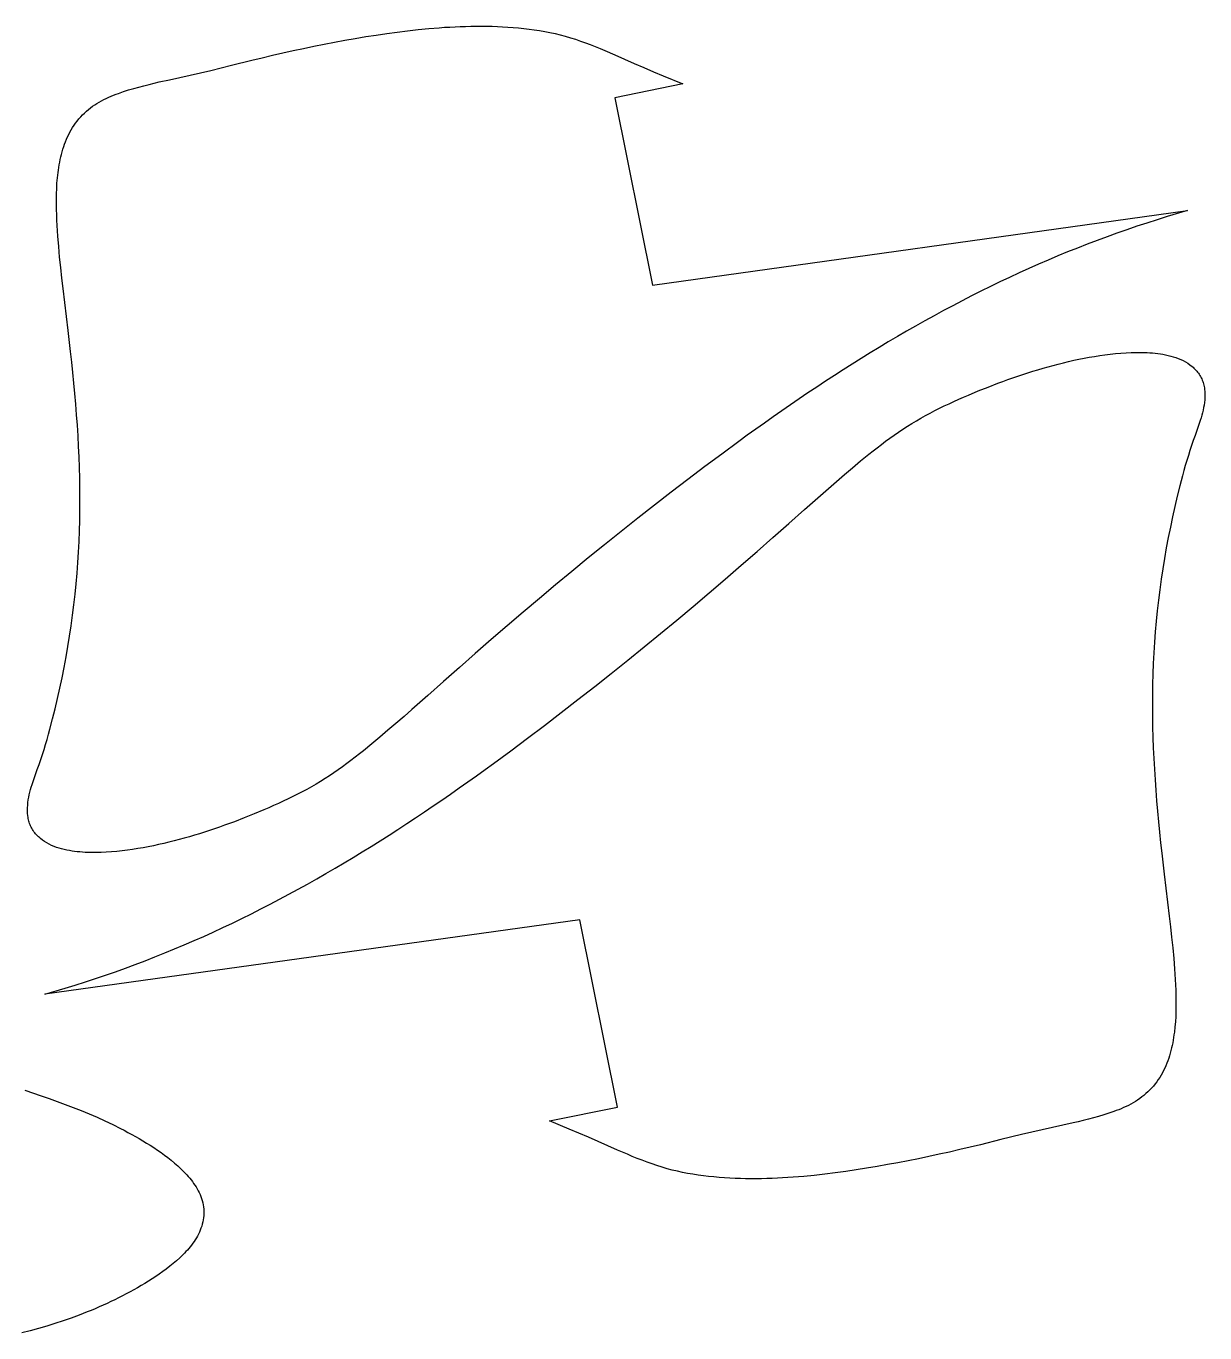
# Model space of a CAD drawing. Extents: x 10 to 492, y 28 to 369.
# Drawn here: x 193 to 491.5, y 36.3 to 367.3 of the extents above; entities that cross this region are included whole.
import ezdxf

# ---------------------------------------------------------------- set-up
doc = ezdxf.new("R2010")
doc.units = 0
doc.layers.add('Layer_1', color=7, linetype='CONTINUOUS')

msp = doc.modelspace()

# ---------------------------------------------------------------- linework, layer by layer
at = {"layer": 'Layer_1', "color": 7}
for p, q in [((273.766362, 363.683492), (276.401612, 364.149158)), ((276.401612, 364.149158), (279.047437, 364.593658)), ((279.047437, 364.593658), (281.682687, 365.006408)), ((281.682687, 365.006408), (284.339115, 365.397992)), ((284.339115, 365.397992), (286.984948, 365.768408)), ((286.984948, 365.768408), (289.641365, 366.096492)), ((289.641365, 366.096492), (292.308365, 366.392825)), ((292.308365, 366.392825), (294.975365, 366.646825)), ((294.975365, 366.646825), (297.642365, 366.869075)), ((297.642365, 366.869075), (298.975865, 366.964325)), ((298.975865, 366.964325), (300.309365, 367.038408)), ((300.309365, 367.038408), (301.653448, 367.112492)), ((301.653448, 367.112492), (302.986948, 367.165408)), ((302.986948, 367.165408), (304.320448, 367.207742)), ((304.320448, 367.207742), (305.664531, 367.239492)), ((305.664531, 367.239492), (306.998031, 367.260658)), ((306.998031, 367.260658), (308.342115, 367.260658)), ((308.342115, 367.260658), (309.675615, 367.250075)), ((309.675615, 367.250075), (311.019698, 367.218325)), ((311.019698, 367.218325), (312.363781, 367.175992)), ((312.363781, 367.175992), (313.697281, 367.112492)), ((313.697281, 367.112492), (315.041365, 367.027825)), ((315.041365, 367.027825), (316.374865, 366.932575)), ((316.374865, 366.932575), (317.708365, 366.816158)), ((317.708365, 366.816158), (319.052448, 366.667992)), ((319.052448, 366.667992), (320.385948, 366.509242)), ((320.385948, 366.509242), (321.708865, 366.329325)), ((321.708865, 366.329325), (323.031781, 366.128242)), ((323.031781, 366.128242), (324.354698, 365.895408)), ((324.354698, 365.895408), (325.667031, 365.641408)), ((325.667031, 365.641408), (326.979365, 365.355658)), ((326.979365, 365.355658), (328.281115, 365.038158)), ((328.281115, 365.038158), (329.572281, 364.699492)), ((329.572281, 364.699492), (330.852865, 364.329075)), ((330.852865, 364.329075), (332.122865, 363.926908)), ((258.028945, 360.487325), (260.643029, 361.058825)), ((260.643029, 361.058825), (263.257112, 361.630325)), ((263.257112, 361.630325), (265.881779, 362.170075)), ((265.881779, 362.170075), (268.506445, 362.688658)), ((268.506445, 362.688658), (271.131112, 363.196658)), ((271.131112, 363.196658), (273.766362, 363.683492)), ((332.122865, 363.926908), (333.392865, 363.492992)), ((333.392865, 363.492992), (334.652281, 363.048492)), ((334.652281, 363.048492), (335.901115, 362.572242)), ((335.901115, 362.572242), (337.149948, 362.085408)), ((337.149948, 362.085408), (338.388198, 361.577408)), ((338.388198, 361.577408), (339.626448, 361.058825)), ((339.626448, 361.058825), (342.081781, 360.000492)), ((245.011445, 357.344075), (250.207862, 358.645825)), ((250.207862, 358.645825), (252.811362, 359.270242)), ((252.811362, 359.270242), (255.414862, 359.884075)), ((255.414862, 359.884075), (258.028945, 360.487325)), ((342.081781, 360.000492), (344.537115, 358.910408)), ((344.537115, 358.910408), (346.992448, 357.820325)), ((346.992448, 357.820325), (349.458365, 356.751408)), ((229.379862, 353.692825), (234.608029, 354.835825)), ((234.608029, 354.835825), (237.222112, 355.428492)), ((237.222112, 355.428492), (239.825612, 356.052908)), ((239.825612, 356.052908), (245.011445, 357.344075)), ((349.458365, 356.751408), (351.913698, 355.703658)), ((351.913698, 355.703658), (354.379615, 354.666492)), ((354.379615, 354.666492), (359.322031, 352.613325)), ((217.717029, 350.676575), (218.997612, 351.089325)), ((218.997612, 351.089325), (220.278195, 351.470325)), ((220.278195, 351.470325), (221.569362, 351.840742)), ((221.569362, 351.840742), (222.871112, 352.179408)), ((222.871112, 352.179408), (224.162279, 352.507492)), ((224.162279, 352.507492), (225.464029, 352.814408)), ((225.464029, 352.814408), (226.765779, 353.121325)), ((226.765779, 353.121325), (229.379862, 353.692825)), ((359.322031, 352.613325), (342.102948, 349.141992)), ((210.414529, 347.342825), (210.975445, 347.702658)), ((210.975445, 347.702658), (211.546945, 348.041325)), ((211.546945, 348.041325), (212.139612, 348.369408)), ((212.139612, 348.369408), (212.732279, 348.676325)), ((212.732279, 348.676325), (213.335529, 348.972658)), ((213.335529, 348.972658), (213.938779, 349.247825)), ((213.938779, 349.247825), (214.563195, 349.512408)), ((214.563195, 349.512408), (215.187612, 349.766408)), ((215.187612, 349.766408), (215.812029, 350.009825)), ((215.812029, 350.009825), (216.447029, 350.242658)), ((216.447029, 350.242658), (217.717029, 350.676575)), ((342.102948, 349.141992), (351.670281, 301.696909)), ((206.403445, 343.765658), (206.847945, 344.273658)), ((206.847945, 344.273658), (207.313612, 344.760492)), ((207.313612, 344.760492), (207.789862, 345.236742)), ((207.789862, 345.236742), (208.287279, 345.691825)), ((208.287279, 345.691825), (208.795279, 346.136325)), ((208.795279, 346.136325), (209.324445, 346.549075)), ((209.324445, 346.549075), (209.864195, 346.951242)), ((209.864195, 346.951242), (210.414529, 347.342825)), ((204.128029, 340.431908), (204.456112, 341.024575)), ((204.456112, 341.024575), (204.805362, 341.596075)), ((204.805362, 341.596075), (205.175779, 342.156992)), ((205.175779, 342.156992), (205.567362, 342.707325)), ((205.567362, 342.707325), (205.980112, 343.236492)), ((205.980112, 343.236492), (206.403445, 343.765658)), ((202.762779, 337.373325), (203.006195, 337.997742)), ((203.006195, 337.997742), (203.260195, 338.622158)), ((203.260195, 338.622158), (203.535362, 339.235992)), ((203.535362, 339.235992), (203.821112, 339.839242)), ((203.821112, 339.839242), (204.128029, 340.431908)), ((201.810279, 334.134825), (201.979612, 334.790992)), ((201.979612, 334.790992), (202.148945, 335.447158)), ((202.148945, 335.447158), (202.339445, 336.092742)), ((202.339445, 336.092742), (202.551112, 336.738325)), ((202.551112, 336.738325), (202.762779, 337.373325)), ((201.196445, 330.822242), (201.302279, 331.488992)), ((201.302279, 331.488992), (201.408112, 332.145158)), ((201.408112, 332.145158), (201.535112, 332.811908)), ((201.535112, 332.811908), (201.662112, 333.478658)), ((201.662112, 333.478658), (201.810279, 334.134825)), ((200.847195, 327.477908), (200.963612, 328.821992)), ((200.963612, 328.821992), (201.111779, 330.155492)), ((201.111779, 330.155492), (201.196445, 330.822242)), ((200.699029, 323.466825), (200.720195, 324.810909)), ((200.720195, 324.810909), (200.773112, 326.144408)), ((200.773112, 326.144408), (200.847195, 327.477908)), ((200.709471, 322.133325), (200.699029, 323.466825)), ((200.730637, 320.789242), (200.709471, 322.133325)), ((200.772971, 319.455742), (200.730637, 320.789242)), ((200.825887, 318.111659), (200.772971, 319.455742)), ((200.889387, 316.778159), (200.825887, 318.111659)), ((351.670281, 301.696909), (487.115781, 320.556409)), ((479.432281, 318.217492), (476.881698, 317.402575)), ((481.993448, 319.011242), (479.432281, 318.217492)), ((487.115781, 320.556409), (481.993448, 319.011242)), ((200.974054, 315.444659), (200.889387, 316.778159)), ((201.058721, 314.111159), (200.974054, 315.444659)), ((469.282865, 314.820242), (466.764031, 313.910075)), ((471.801698, 315.709242), (469.282865, 314.820242)), ((474.341698, 316.566492), (471.801698, 315.709242)), ((476.881698, 317.402575), (474.341698, 316.566492)), ((201.280971, 311.444159), (201.058721, 314.111159)), ((201.524387, 308.777159), (201.280971, 311.444159)), ((459.260448, 311.063159), (456.773365, 310.068325)), ((461.747531, 312.036825), (459.260448, 311.063159)), ((464.255781, 312.989325), (461.747531, 312.036825)), ((466.764031, 313.910075), (464.255781, 312.989325)), ((201.799554, 306.110159), (201.524387, 308.777159)), ((451.830948, 308.015159), (449.375615, 306.946242)), ((454.296865, 309.052325), (451.830948, 308.015159)), ((456.773365, 310.068325), (454.296865, 309.052325)), ((202.095887, 303.453742), (201.799554, 306.110159)), ((444.486115, 304.766075), (442.051948, 303.644242)), ((446.920281, 305.866742), (444.486115, 304.766075)), ((449.375615, 306.946242), (446.920281, 305.866742)), ((202.413387, 300.786742), (202.095887, 303.453742)), ((437.225948, 301.326492), (434.823531, 300.141159)), ((439.638948, 302.490659), (437.225948, 301.326492)), ((442.051948, 303.644242), (439.638948, 302.490659)), ((203.683387, 290.161075), (202.413387, 300.786742)), ((432.442281, 298.934659), (430.061031, 297.706992)), ((434.823531, 300.141159), (432.442281, 298.934659)), ((425.330281, 295.209325), (422.970198, 293.928742)), ((427.690365, 296.468742), (425.330281, 295.209325)), ((430.061031, 297.706992), (427.690365, 296.468742)), ((418.302948, 291.314659), (415.974615, 289.981159)), ((420.631281, 292.626992), (418.302948, 291.314659)), ((422.970198, 293.928742), (420.631281, 292.626992)), ((204.297221, 284.837659), (203.683387, 290.161075)), ((413.667448, 288.637075), (411.360281, 287.271825)), ((415.974615, 289.981159), (413.667448, 288.637075)), ((204.582971, 282.181242), (204.297221, 284.837659)), ((409.063698, 285.895992), (406.777698, 284.498992)), ((411.360281, 287.271825), (409.063698, 285.895992)), ((471.569852, 284.554592), (472.913936, 284.618092)), ((472.913936, 284.618092), (474.247436, 284.649842)), ((474.247436, 284.649842), (475.591519, 284.639259)), ((475.591519, 284.639259), (476.258269, 284.628675)), ((476.258269, 284.628675), (476.935602, 284.596925)), ((476.935602, 284.596925), (477.602352, 284.554592)), ((204.868721, 279.514242), (204.582971, 282.181242)), ((402.237448, 281.673242), (399.972615, 280.233909)), ((404.502281, 283.091409), (402.237448, 281.673242)), ((406.777698, 284.498992), (404.502281, 283.091409)), ((451.842519, 281.009175), (453.133686, 281.358425)), ((453.133686, 281.358425), (454.424852, 281.697092)), ((454.424852, 281.697092), (455.726602, 282.025175)), ((455.726602, 282.025175), (457.028352, 282.332092)), ((457.028352, 282.332092), (458.340686, 282.628425)), ((458.340686, 282.628425), (459.642436, 282.903592)), ((459.642436, 282.903592), (460.965352, 283.168175)), ((460.965352, 283.168175), (462.277686, 283.411592)), ((462.277686, 283.411592), (463.600602, 283.633842)), ((463.600602, 283.633842), (464.923519, 283.845509)), ((464.923519, 283.845509), (466.246436, 284.036009)), ((466.246436, 284.036009), (467.569352, 284.205342)), ((467.569352, 284.205342), (468.902852, 284.342925)), ((468.902852, 284.342925), (470.236352, 284.459342)), ((470.236352, 284.459342), (471.569852, 284.554592)), ((477.602352, 284.554592), (478.269102, 284.501675)), ((478.269102, 284.501675), (478.935852, 284.438175)), ((478.935852, 284.438175), (479.602602, 284.353509)), ((479.602602, 284.353509), (480.269352, 284.258259)), ((480.269352, 284.258259), (480.925519, 284.152425)), ((480.925519, 284.152425), (481.592269, 284.025425)), ((481.592269, 284.025425), (482.248436, 283.887842)), ((482.248436, 283.887842), (482.894019, 283.718509)), ((482.894019, 283.718509), (483.539602, 283.538592)), ((483.539602, 283.538592), (484.174602, 283.326925)), ((484.174602, 283.326925), (484.809602, 283.094092)), ((484.809602, 283.094092), (485.423436, 282.840092)), ((485.423436, 282.840092), (486.037269, 282.543759)), ((486.037269, 282.543759), (486.629936, 282.226259)), ((486.629936, 282.226259), (487.201436, 281.877009)), ((487.201436, 281.877009), (487.762352, 281.496009)), ((487.762352, 281.496009), (488.291519, 281.083259)), ((205.122721, 276.857825), (204.868721, 279.514242)), ((397.728948, 278.783992), (395.485281, 277.323492)), ((399.972615, 280.233909), (397.728948, 278.783992)), ((441.640186, 277.749509), (442.899602, 278.194009)), ((442.899602, 278.194009), (444.169602, 278.627925)), ((444.169602, 278.627925), (445.439602, 279.051259)), ((445.439602, 279.051259), (446.709602, 279.464009)), ((446.709602, 279.464009), (447.990186, 279.866175)), ((447.990186, 279.866175), (449.270769, 280.257759)), ((449.270769, 280.257759), (450.551352, 280.638759)), ((450.551352, 280.638759), (451.842519, 281.009175)), ((488.291519, 281.083259), (488.545519, 280.861009)), ((488.545519, 280.861009), (488.788936, 280.638759)), ((488.788936, 280.638759), (489.032352, 280.395342)), ((489.032352, 280.395342), (489.265186, 280.151925)), ((489.265186, 280.151925), (489.487436, 279.897925)), ((489.487436, 279.897925), (489.699102, 279.643925)), ((489.699102, 279.643925), (489.900186, 279.368759)), ((489.900186, 279.368759), (490.090686, 279.093592)), ((490.090686, 279.093592), (490.270602, 278.807842)), ((490.270602, 278.807842), (490.439936, 278.511509)), ((490.439936, 278.511509), (490.598686, 278.215175)), ((490.598686, 278.215175), (490.746852, 277.918842)), ((205.376721, 274.190825), (205.122721, 276.857825)), ((393.252198, 275.841825), (391.029698, 274.360159)), ((395.485281, 277.323492), (393.252198, 275.841825)), ((431.670686, 273.833675), (434.147186, 274.870842)), ((434.147186, 274.870842), (436.623686, 275.865675)), ((436.623686, 275.865675), (439.131936, 276.828759)), ((439.131936, 276.828759), (440.380769, 277.294425)), ((440.380769, 277.294425), (441.640186, 277.749509)), ((490.746852, 277.918842), (490.884436, 277.611925)), ((490.884436, 277.611925), (491.000852, 277.294425)), ((491.000852, 277.294425), (491.106686, 276.976925)), ((491.106686, 276.976925), (491.201936, 276.659425)), ((491.201936, 276.659425), (491.286602, 276.331342)), ((491.286602, 276.331342), (491.350102, 276.003259)), ((491.350102, 276.003259), (491.413602, 275.675175)), ((491.413602, 275.675175), (491.455936, 275.336509)), ((491.455936, 275.336509), (491.519436, 274.669759)), ((491.519436, 274.669759), (491.540602, 273.992425)), ((205.609554, 271.523825), (205.376721, 274.190825)), ((205.821221, 268.856825), (205.609554, 271.523825)), ((386.595281, 271.354492), (384.393948, 269.830492)), ((388.807198, 272.857325), (386.595281, 271.354492)), ((391.029698, 274.360159), (388.807198, 272.857325)), ((425.553519, 271.082009), (426.770602, 271.653509)), ((426.770602, 271.653509), (427.987686, 272.214425)), ((427.987686, 272.214425), (429.204769, 272.764759)), ((429.204769, 272.764759), (430.432436, 273.304509)), ((430.432436, 273.304509), (431.670686, 273.833675)), ((491.424327, 271.981592), (491.33966, 271.314842)), ((491.49841, 272.648342), (491.424327, 271.981592)), ((491.53016, 273.315092), (491.49841, 272.648342)), ((491.540602, 273.992425), (491.53016, 273.315092)), ((206.011721, 266.189825), (205.821221, 268.856825)), ((382.203198, 268.295908), (380.012448, 266.750742)), ((384.393948, 269.830492), (382.203198, 268.295908)), ((419.626852, 267.981092), (420.791019, 268.637259)), ((420.791019, 268.637259), (421.965769, 269.272259)), ((421.965769, 269.272259), (423.161686, 269.886092)), ((423.161686, 269.886092), (424.357602, 270.489342)), ((424.357602, 270.489342), (425.553519, 271.082009)), ((490.57766, 268.055175), (490.38716, 267.420175)), ((490.76816, 268.700759), (490.57766, 268.055175)), ((490.937494, 269.346342), (490.76816, 268.700759)), ((491.08566, 270.002509), (490.937494, 269.346342)), ((491.223244, 270.658675), (491.08566, 270.002509)), ((491.33966, 271.314842), (491.223244, 270.658675)), ((206.181054, 263.512242), (206.011721, 266.189825)), ((377.832281, 265.205575), (375.652115, 263.639242)), ((380.012448, 266.750742), (377.832281, 265.205575)), ((413.964769, 264.446259), (415.076019, 265.187092)), ((415.076019, 265.187092), (416.197852, 265.917342)), ((416.197852, 265.917342), (417.319686, 266.626425)), ((417.319686, 266.626425), (418.473269, 267.314342)), ((418.473269, 267.314342), (419.626852, 267.981092)), ((489.963827, 266.150175), (489.064244, 263.620759)), ((490.38716, 267.420175), (489.963827, 266.150175)), ((206.318637, 260.845242), (206.181054, 263.512242)), ((373.493115, 262.072908), (369.175115, 258.897908)), ((375.652115, 263.639242), (373.493115, 262.072908)), ((409.615019, 261.313592), (410.694519, 262.117925)), ((410.694519, 262.117925), (411.774019, 262.911675)), ((411.774019, 262.911675), (412.864102, 263.684259)), ((412.864102, 263.684259), (413.964769, 264.446259)), ((488.60916, 262.361342), (488.175244, 261.091342)), ((489.064244, 263.620759), (488.60916, 262.361342)), ((206.445637, 258.167658), (206.318637, 260.845242)), ((206.540887, 255.490075), (206.445637, 258.167658)), ((369.175115, 258.897908), (364.878281, 255.701742)), ((404.365686, 257.154342), (406.440019, 258.847675)), ((406.440019, 258.847675), (407.498352, 259.673175)), ((407.498352, 259.673175), (408.556686, 260.498675)), ((408.556686, 260.498675), (409.615019, 261.313592)), ((487.360327, 258.551342), (486.968744, 257.270759)), ((487.762494, 259.821342), (487.360327, 258.551342)), ((488.175244, 261.091342), (487.762494, 259.821342)), ((206.604387, 252.812492), (206.540887, 255.490075)), ((364.878281, 255.701742), (360.613198, 252.473825)), ((400.248769, 253.693592), (402.301936, 255.429259)), ((402.301936, 255.429259), (404.365686, 257.154342)), ((486.587744, 255.979592), (486.217327, 254.699009)), ((486.968744, 257.270759), (486.587744, 255.979592)), ((206.657304, 250.134908), (206.604387, 252.812492)), ((360.613198, 252.473825), (356.358698, 249.214158)), ((396.195352, 250.190509), (398.216769, 251.947342)), ((398.216769, 251.947342), (400.248769, 253.693592)), ((485.868077, 253.407842), (485.18016, 250.814925)), ((486.217327, 254.699009), (485.868077, 253.407842)), ((206.667746, 247.457325), (206.657304, 250.134908)), ((356.358698, 249.214158), (352.125365, 245.922742)), ((390.162852, 244.877675), (394.173936, 248.423092)), ((394.173936, 248.423092), (396.195352, 250.190509)), ((484.54516, 248.211425), (483.931327, 245.607925)), ((485.18016, 250.814925), (484.54516, 248.211425)), ((206.657304, 244.779742), (206.667746, 247.457325)), ((352.125365, 245.922742), (347.913198, 242.620742)), ((483.931327, 245.607925), (483.349244, 242.993842)), ((206.540887, 239.424575), (206.614971, 242.102158)), ((206.614971, 242.102158), (206.657304, 244.779742)), ((347.913198, 242.620742), (343.711615, 239.297575)), ((386.172936, 241.332259), (390.162852, 244.877675)), ((483.349244, 242.993842), (482.79891, 240.369175)), ((206.445637, 236.757575), (206.540887, 239.424575)), ((343.711615, 239.297575), (339.531198, 235.942658)), ((382.172436, 237.776259), (386.172936, 241.332259)), ((482.79891, 240.369175), (482.269744, 237.744509)), ((206.308054, 234.079992), (206.445637, 236.757575)), ((339.531198, 235.942658), (335.371948, 232.577158)), ((378.161352, 234.241425), (382.172436, 237.776259)), ((481.772327, 235.119842), (481.30666, 232.474009)), ((482.269744, 237.744509), (481.772327, 235.119842)), ((206.149304, 231.402408), (206.308054, 234.079992)), ((335.371948, 232.577158), (331.233865, 229.179908)), ((374.129102, 230.717175), (378.161352, 234.241425)), ((481.30666, 232.474009), (480.872744, 229.838759)), ((205.715387, 226.068408), (205.948221, 228.735408)), ((205.948221, 228.735408), (206.149304, 231.402408)), ((331.233865, 229.179908), (327.106365, 225.772075)), ((370.086269, 227.224675), (374.129102, 230.717175)), ((480.872744, 229.838759), (480.470577, 227.192925)), ((205.450804, 223.401408), (205.715387, 226.068408)), ((327.106365, 225.772075), (323.000031, 222.332492)), ((366.011686, 223.742759), (370.086269, 227.224675)), ((480.470577, 227.192925), (480.10016, 224.536509)), ((205.154471, 220.744992), (205.450804, 223.401408)), ((323.000031, 222.332492), (318.904281, 218.882325)), ((361.926519, 220.292592), (366.011686, 223.742759)), ((479.772077, 221.880092), (479.46516, 219.223675)), ((480.10016, 224.536509), (479.772077, 221.880092)), ((204.815804, 218.088575), (205.154471, 220.744992)), ((318.904281, 218.882325), (314.840281, 215.400408)), ((357.820186, 216.853009), (361.926519, 220.292592)), ((479.46516, 219.223675), (479.200577, 216.556675)), ((204.053804, 212.786322), (204.455971, 215.432158)), ((204.455971, 215.432158), (204.815804, 218.088575)), ((314.840281, 215.400408), (310.786865, 211.907914)), ((353.692686, 213.445175), (357.820186, 216.853009)), ((479.200577, 216.556675), (478.978327, 213.889675)), ((203.619887, 210.151081), (204.053804, 212.786322)), ((310.786865, 211.907914), (306.765198, 208.383664)), ((349.544019, 210.047925), (353.692686, 213.445175)), ((478.978327, 213.889675), (478.777244, 211.222675)), ((203.143637, 207.515831), (203.619887, 210.151081)), ((345.384769, 206.682425), (349.544019, 210.047925)), ((478.60791, 208.545092), (478.48091, 205.867509)), ((478.777244, 211.222675), (478.60791, 208.545092)), ((202.656804, 204.880581), (203.143637, 207.515831)), ((306.765198, 208.383664), (302.754115, 204.848831)), ((341.204352, 203.327509), (345.384769, 206.682425)), ((478.48091, 205.867509), (478.375077, 203.200509)), ((201.566721, 199.631247), (202.127637, 202.255914)), ((202.127637, 202.255914), (202.656804, 204.880581)), ((302.754115, 204.848831), (298.753615, 201.292831)), ((337.013352, 200.004342), (341.204352, 203.327509)), ((478.375077, 203.200509), (478.311577, 200.522925)), ((200.984637, 197.017164), (201.566721, 199.631247)), ((298.753615, 201.292831), (294.753115, 197.747414)), ((332.790602, 196.702342), (337.013352, 200.004342)), ((478.311577, 200.522925), (478.269244, 197.845342)), ((200.381387, 194.413664), (200.984637, 197.017164)), ((294.753115, 197.747414), (290.742031, 194.201997)), ((328.557269, 193.410925), (332.790602, 196.702342)), ((478.269244, 197.845342), (478.258801, 195.167759)), ((199.735804, 191.810164), (200.381387, 194.413664)), ((288.731198, 192.434581), (286.699198, 190.677747)), ((290.742031, 194.201997), (288.731198, 192.434581)), ((324.313352, 190.161842), (328.557269, 193.410925)), ((478.258801, 195.167759), (478.269244, 192.490175)), ((478.269244, 192.490175), (478.311577, 189.812592)), ((198.698637, 187.926081), (199.058471, 189.217247)), ((199.058471, 189.217247), (199.735804, 191.810164)), ((284.667198, 188.931497), (282.624615, 187.195831)), ((286.699198, 190.677747), (284.667198, 188.931497)), ((320.037686, 186.923342), (324.313352, 190.161842)), ((478.311577, 189.812592), (478.38566, 187.135009)), ((197.566221, 184.073747), (197.957804, 185.354331)), ((197.957804, 185.354331), (198.338804, 186.645497)), ((198.338804, 186.645497), (198.698637, 187.926081)), ((280.560853, 185.470747), (278.475937, 183.777414)), ((282.624615, 187.195831), (280.560853, 185.470747)), ((315.751436, 183.727175), (320.037686, 186.923342)), ((478.38566, 187.135009), (478.48091, 184.457425)), ((196.740721, 181.533747), (197.164054, 182.803747)), ((197.164054, 182.803747), (197.566221, 184.073747)), ((276.369862, 182.126414), (275.300945, 181.311497)), ((277.428195, 182.951914), (276.369862, 182.126414)), ((278.475937, 183.777414), (277.428195, 182.951914)), ((311.433436, 180.552175), (315.751436, 183.727175)), ((478.48091, 184.457425), (478.597327, 181.779842)), ((194.962721, 176.474914), (195.862304, 179.004331)), ((195.862304, 179.004331), (196.306804, 180.263747)), ((196.306804, 180.263747), (196.740721, 181.533747)), ((272.062445, 178.940831), (270.961779, 178.178831)), ((273.152529, 179.713414), (272.062445, 178.940831)), ((274.232029, 180.507164), (273.152529, 179.713414)), ((275.300945, 181.311497), (274.232029, 180.507164)), ((307.094269, 177.419509), (309.263852, 178.985842)), ((309.263852, 178.985842), (311.433436, 180.552175)), ((478.597327, 181.779842), (478.745494, 179.112842)), ((478.745494, 179.112842), (478.914827, 176.435259)), ((194.539387, 175.204914), (194.962721, 176.474914)), ((267.596279, 175.998664), (266.453279, 175.310747)), ((268.728695, 176.707747), (267.596279, 175.998664)), ((269.850529, 177.437997), (268.728695, 176.707747)), ((270.961779, 178.178831), (269.850529, 177.437997)), ((302.723352, 174.329175), (304.914102, 175.874342)), ((304.914102, 175.874342), (307.094269, 177.419509)), ((478.914827, 176.435259), (479.105327, 173.768259)), ((193.703304, 171.966414), (193.830304, 172.622581)), ((193.830304, 172.622581), (193.989054, 173.278747)), ((193.989054, 173.278747), (194.158387, 173.924331)), ((194.158387, 173.924331), (194.338304, 174.569914)), ((194.338304, 174.569914), (194.539387, 175.204914)), ((260.568945, 172.135747), (259.362445, 171.543081)), ((261.764862, 172.738997), (260.568945, 172.135747)), ((262.950195, 173.352831), (261.764862, 172.738997)), ((264.124945, 173.987831), (262.950195, 173.352831)), ((265.299695, 174.643997), (264.124945, 173.987831)), ((266.453279, 175.310747), (265.299695, 174.643997)), ((298.320686, 171.281175), (300.522019, 172.794592)), ((300.522019, 172.794592), (302.723352, 174.329175)), ((479.105327, 173.768259), (479.316994, 171.101256)), ((193.375362, 168.632664), (193.385804, 169.309997)), ((193.385804, 169.309997), (193.428137, 169.976747)), ((193.428137, 169.976747), (193.491637, 170.643497)), ((193.491637, 170.643497), (193.586887, 171.310247)), ((193.586887, 171.310247), (193.703304, 171.966414)), ((253.255862, 168.791414), (250.779362, 167.754247)), ((254.483529, 169.320581), (253.255862, 168.791414)), ((255.711195, 169.860331), (254.483529, 169.320581)), ((256.938862, 170.410664), (255.711195, 169.860331)), ((258.155945, 170.971581), (256.938862, 170.410664)), ((259.362445, 171.543081), (258.155945, 170.971581)), ((293.896852, 168.264923), (296.119352, 169.767756)), ((296.119352, 169.767756), (298.320686, 171.281175)), ((479.316994, 171.101256), (479.549827, 168.434256)), ((193.407112, 167.955331), (193.375362, 168.632664)), ((193.460029, 167.288581), (193.407112, 167.955331)), ((193.512945, 166.949914), (193.460029, 167.288581)), ((193.565862, 166.621831), (193.512945, 166.949914)), ((193.639945, 166.293747), (193.565862, 166.621831)), ((193.714029, 165.965664), (193.639945, 166.293747)), ((193.809279, 165.648164), (193.714029, 165.965664)), ((193.925695, 165.330664), (193.809279, 165.648164)), ((245.794612, 165.796331), (244.535195, 165.330664)), ((248.292279, 166.759414), (245.794612, 165.796331)), ((250.779362, 167.754247), (248.292279, 166.759414)), ((289.441269, 165.301598), (291.674352, 166.783264)), ((291.674352, 166.783264), (293.896852, 168.264923)), ((479.549827, 168.434256), (479.793244, 165.767264)), ((479.793244, 165.767264), (480.057827, 163.110848)), ((194.042112, 165.013164), (193.925695, 165.330664)), ((194.179695, 164.706247), (194.042112, 165.013164)), ((194.317279, 164.409914), (194.179695, 164.706247)), ((194.476029, 164.113581), (194.317279, 164.409914)), ((194.645362, 163.817247), (194.476029, 164.113581)), ((194.835862, 163.531497), (194.645362, 163.817247)), ((195.026362, 163.256331), (194.835862, 163.531497)), ((195.227445, 162.991747), (195.026362, 163.256331)), ((195.439112, 162.727164), (195.227445, 162.991747)), ((195.661362, 162.473164), (195.439112, 162.727164)), ((195.894195, 162.229747), (195.661362, 162.473164)), ((196.127029, 161.986331), (195.894195, 162.229747)), ((235.655779, 162.367331), (234.375195, 161.986331)), ((236.936362, 162.758914), (235.655779, 162.367331)), ((238.216945, 163.161081), (236.936362, 162.758914)), ((239.486945, 163.573831), (238.216945, 163.161081)), ((240.756945, 163.997164), (239.486945, 163.573831)), ((242.016362, 164.431081), (240.756945, 163.997164)), ((243.286362, 164.875581), (242.016362, 164.431081)), ((244.535195, 165.330664), (243.286362, 164.875581)), ((282.689102, 160.962431), (284.943352, 162.391181)), ((284.943352, 162.391181), (287.197602, 163.841098)), ((287.197602, 163.841098), (289.441269, 165.301598)), ((480.057827, 163.110848), (480.332994, 160.443848)), ((196.381029, 161.764081), (196.127029, 161.986331)), ((196.635029, 161.541831), (196.381029, 161.764081)), ((197.164195, 161.129081), (196.635029, 161.541831)), ((197.714529, 160.748081), (197.164195, 161.129081)), ((198.296612, 160.398831), (197.714529, 160.748081)), ((198.889279, 160.081331), (198.296612, 160.398831)), ((199.492529, 159.784997), (198.889279, 160.081331)), ((200.116945, 159.530997), (199.492529, 159.784997)), ((200.741362, 159.298164), (200.116945, 159.530997)), ((201.376362, 159.086497), (200.741362, 159.298164)), ((202.021945, 158.906581), (201.376362, 159.086497)), ((202.678112, 158.747831), (202.021945, 158.906581)), ((221.325945, 158.991247), (220.003029, 158.779581)), ((222.648862, 159.213497), (221.325945, 158.991247)), ((223.961195, 159.467497), (222.648862, 159.213497)), ((225.273529, 159.721497), (223.961195, 159.467497)), ((226.585862, 160.007247), (225.273529, 159.721497)), ((227.887612, 160.292997), (226.585862, 160.007247)), ((229.189362, 160.610497), (227.887612, 160.292997)), ((230.491112, 160.927997), (229.189362, 160.610497)), ((231.792862, 161.266664), (230.491112, 160.927997)), ((233.084029, 161.615914), (231.792862, 161.266664)), ((234.375195, 161.986331), (233.084029, 161.615914)), ((278.138269, 158.126098), (280.413686, 159.533681)), ((280.413686, 159.533681), (282.689102, 160.962431)), ((480.332994, 160.443848), (480.629327, 157.787431)), ((203.334279, 158.599664), (202.678112, 158.747831)), ((203.990445, 158.472664), (203.334279, 158.599664)), ((204.657195, 158.366831), (203.990445, 158.472664)), ((205.323945, 158.271581), (204.657195, 158.366831)), ((205.980112, 158.186914), (205.323945, 158.271581)), ((206.646862, 158.123414), (205.980112, 158.186914)), ((207.324195, 158.070497), (206.646862, 158.123414)), ((207.990945, 158.028164), (207.324195, 158.070497)), ((208.657695, 157.996414), (207.990945, 158.028164)), ((209.324445, 157.985972), (208.657695, 157.996414)), ((210.668529, 157.975247), (209.324445, 157.985972)), ((212.012612, 158.006997), (210.668529, 157.975247)), ((213.346112, 158.070497), (212.012612, 158.006997)), ((214.690195, 158.165747), (213.346112, 158.070497)), ((216.023695, 158.282164), (214.690195, 158.165747)), ((217.346612, 158.419747), (216.023695, 158.282164)), ((218.680112, 158.589081), (217.346612, 158.419747)), ((220.003029, 158.779581), (218.680112, 158.589081)), ((273.555686, 155.353264), (275.852269, 156.729098)), ((275.852269, 156.729098), (278.138269, 158.126098)), ((480.629327, 157.787431), (481.232577, 152.464014)), ((266.623602, 151.310431), (268.941352, 152.643931)), ((268.941352, 152.643931), (271.259102, 153.988014)), ((271.259102, 153.988014), (273.555686, 155.353264)), ((481.232577, 152.464014), (482.51316, 141.838348)), ((261.945769, 148.696348), (264.284686, 149.998098)), ((264.284686, 149.998098), (266.623602, 151.310431)), ((254.865519, 144.918098), (257.236186, 146.156348)), ((257.236186, 146.156348), (259.596269, 147.415764)), ((259.596269, 147.415764), (261.945769, 148.696348)), ((247.690019, 141.298598), (250.092436, 142.483931)), ((250.092436, 142.483931), (252.484269, 143.690431)), ((252.484269, 143.690431), (254.865519, 144.918098)), ((333.245827, 140.92804), (197.81091, 122.079123)), ((240.440436, 137.859014), (242.864019, 138.991431)), ((242.864019, 138.991431), (245.287602, 140.134431)), ((245.287602, 140.134431), (247.690019, 141.298598)), ((342.81316, 93.482957), (333.245827, 140.92804)), ((482.51316, 141.838348), (482.820077, 139.171348)), ((482.820077, 139.171348), (483.11641, 136.514931)), ((233.095602, 134.609931), (235.550936, 135.678848)), ((235.550936, 135.678848), (237.995686, 136.758348)), ((237.995686, 136.758348), (240.440436, 137.859014)), ((483.11641, 136.514931), (483.391577, 133.847931)), ((225.666102, 131.561931), (228.153186, 132.556764)), ((228.153186, 132.556764), (230.629686, 133.572764)), ((230.629686, 133.572764), (233.095602, 134.609931)), ((483.391577, 133.847931), (483.645577, 131.180931)), ((218.162519, 128.715014), (220.670769, 129.635764)), ((220.670769, 129.635764), (223.168436, 130.588264)), ((223.168436, 130.588264), (225.666102, 131.561931)), ((483.645577, 131.180931), (483.857244, 128.513931)), ((208.034269, 125.222514), (210.584852, 126.058598)), ((210.584852, 126.058598), (213.114269, 126.915848)), ((213.114269, 126.915848), (215.643686, 127.804848)), ((215.643686, 127.804848), (218.162519, 128.715014)), ((483.857244, 128.513931), (483.952494, 127.180431)), ((483.952494, 127.180431), (484.026577, 125.846931)), ((484.026577, 125.846931), (484.10066, 124.513431)), ((197.810769, 122.079264), (202.933102, 123.624431)), ((202.933102, 123.624431), (205.483686, 124.407598)), ((205.483686, 124.407598), (208.034269, 125.222514)), ((484.10066, 124.513431), (484.153577, 123.169348)), ((484.153577, 123.169348), (484.19591, 121.835848)), ((484.19591, 121.835848), (484.217077, 120.491764)), ((484.217077, 119.158264), (484.19591, 117.814181)), ((484.217077, 120.491764), (484.217077, 119.158264)), ((484.153577, 116.480681), (484.06891, 115.147181)), ((484.19591, 117.814181), (484.153577, 116.480681)), ((483.963077, 113.803098), (483.81491, 112.469598)), ((484.06891, 115.147181), (483.963077, 113.803098)), ((483.391577, 109.813181), (483.253994, 109.146431)), ((483.507994, 110.479931), (483.391577, 109.813181)), ((483.62441, 111.136098), (483.507994, 110.479931)), ((483.71966, 111.802848), (483.62441, 111.136098)), ((483.81491, 112.469598), (483.71966, 111.802848)), ((482.57666, 106.532348), (482.375577, 105.886764)), ((482.76716, 107.177931), (482.57666, 106.532348)), ((482.947077, 107.834098), (482.76716, 107.177931)), ((483.105827, 108.490264), (482.947077, 107.834098)), ((483.253994, 109.146431), (483.105827, 108.490264)), ((481.094994, 102.785848), (480.788077, 102.193181)), ((481.391327, 103.389098), (481.094994, 102.785848)), ((481.666494, 104.002931), (481.391327, 103.389098)), ((481.920494, 104.627348), (481.666494, 104.002931)), ((482.153327, 105.251764), (481.920494, 104.627348)), ((482.375577, 105.886764), (482.153327, 105.251764)), ((478.946577, 99.388598), (478.51266, 98.859431)), ((479.348744, 99.917764), (478.946577, 99.388598)), ((479.740327, 100.468098), (479.348744, 99.917764)), ((480.110744, 101.029014), (479.740327, 100.468098)), ((480.459994, 101.600514), (480.110744, 101.029014)), ((480.788077, 102.193181), (480.459994, 101.600514)), ((192.697413, 97.790644), (196.81433, 96.393644)), ((196.81433, 96.393644), (198.867497, 95.673978)), ((475.602244, 96.076014), (475.062494, 95.673848)), ((476.120827, 96.488764), (475.602244, 96.076014)), ((476.628827, 96.933264), (476.120827, 96.488764)), ((477.126244, 97.388348), (476.628827, 96.933264)), ((477.613077, 97.864598), (477.126244, 97.388348)), ((478.06816, 98.351431), (477.613077, 97.864598)), ((478.51266, 98.859431), (478.06816, 98.351431)), ((198.867497, 95.673978), (200.920663, 94.943728)), ((200.920663, 94.943728), (202.952663, 94.202894)), ((202.952663, 94.202894), (204.984663, 93.430311)), ((204.984663, 93.430311), (207.00608, 92.636561)), ((325.60466, 90.011623), (342.81316, 93.482957)), ((469.739077, 92.858681), (469.11466, 92.615264)), ((470.363494, 93.112681), (469.739077, 92.858681)), ((470.977327, 93.377264), (470.363494, 93.112681)), ((471.59116, 93.652431), (470.977327, 93.377264)), ((472.19441, 93.948764), (471.59116, 93.652431)), ((472.787077, 94.255681), (472.19441, 93.948764)), ((473.36916, 94.583764), (472.787077, 94.255681)), ((473.951244, 94.922431), (473.36916, 94.583764)), ((474.51216, 95.292848), (473.951244, 94.922431)), ((475.062494, 95.673848), (474.51216, 95.292848)), ((207.00608, 92.636561), (209.016913, 91.811061)), ((209.016913, 91.811061), (211.00658, 90.943228)), ((211.00658, 90.943228), (212.985663, 90.043644)), ((212.985663, 90.043644), (214.954163, 89.112311)), ((330.536494, 87.958457), (325.60466, 90.011623)), ((458.150327, 89.503764), (455.536244, 88.932264)), ((459.452077, 89.810681), (458.150327, 89.503764)), ((460.753827, 90.117598), (459.452077, 89.810681)), ((462.055577, 90.445681), (460.753827, 90.117598)), ((463.346744, 90.784348), (462.055577, 90.445681)), ((464.63791, 91.154764), (463.346744, 90.784348)), ((465.929077, 91.535764), (464.63791, 91.154764)), ((467.20966, 91.948514), (465.929077, 91.535764)), ((468.47966, 92.382431), (467.20966, 91.948514)), ((469.11466, 92.615264), (468.47966, 92.382431)), ((214.954163, 89.112311), (216.901497, 88.138644)), ((216.901497, 88.138644), (217.86458, 87.641228)), ((217.86458, 87.641228), (218.827663, 87.122644)), ((218.827663, 87.122644), (219.780163, 86.604061)), ((219.780163, 86.604061), (220.732663, 86.074894)), ((220.732663, 86.074894), (221.685163, 85.535144)), ((333.00241, 86.92129), (330.536494, 87.958457)), ((335.468327, 85.87354), (333.00241, 86.92129)), ((445.101077, 86.572181), (439.90466, 85.281014)), ((447.704577, 87.196598), (445.101077, 86.572181)), ((450.308077, 87.799848), (447.704577, 87.196598)), ((455.536244, 88.932264), (450.308077, 87.799848)), ((221.685163, 85.535144), (222.62708, 84.984811)), ((222.62708, 84.984811), (223.558413, 84.423894)), ((223.558413, 84.423894), (224.479163, 83.841811)), ((224.479163, 83.841811), (225.399913, 83.249144)), ((225.399913, 83.249144), (226.31008, 82.645894)), ((337.92366, 84.804623), (335.468327, 85.87354)), ((340.378994, 83.71454), (337.92366, 84.804623)), ((342.834327, 82.624457), (340.378994, 83.71454)), ((429.501244, 82.741014), (426.897744, 82.137764)), ((432.104744, 83.354848), (429.501244, 82.741014)), ((434.708244, 83.989848), (432.104744, 83.354848)), ((439.90466, 85.281014), (434.708244, 83.989848)), ((226.31008, 82.645894), (227.19908, 82.021478)), ((227.19908, 82.021478), (228.077497, 81.386478)), ((228.077497, 81.386478), (228.94533, 80.730311)), ((228.94533, 80.730311), (229.80258, 80.052978)), ((229.80258, 80.052978), (230.62808, 79.354478)), ((345.300244, 81.566123), (342.834327, 82.624457)), ((346.538494, 81.04754), (345.300244, 81.566123)), ((347.776744, 80.539532), (346.538494, 81.04754)), ((349.025577, 80.052698), (347.776744, 80.539532)), ((350.27441, 79.576448), (349.025577, 80.052698)), ((351.533827, 79.131948), (350.27441, 79.576448)), ((413.784994, 79.428423), (411.160327, 78.941589)), ((416.420244, 79.936423), (413.784994, 79.428423)), ((419.04491, 80.455006), (416.420244, 79.936423)), ((421.669577, 80.994764), (419.04491, 80.455006)), ((424.28366, 81.566264), (421.669577, 80.994764)), ((426.897744, 82.137764), (424.28366, 81.566264)), ((230.62808, 79.354478), (231.442997, 78.634811)), ((231.442997, 78.634811), (232.24733, 77.893978)), ((232.24733, 77.893978), (233.00933, 77.121394)), ((233.00933, 77.121394), (233.39033, 76.729811)), ((233.39033, 76.729811), (233.760747, 76.327644)), ((233.760747, 76.327644), (234.109997, 75.925478)), ((352.793244, 78.698032), (351.533827, 79.131948)), ((354.073827, 78.295865), (352.793244, 78.698032)), ((355.35441, 77.925448), (354.073827, 78.295865)), ((356.645577, 77.586782), (355.35441, 77.925448)), ((357.947327, 77.269282), (356.645577, 77.586782)), ((359.249077, 76.983532), (357.947327, 77.269282)), ((360.56141, 76.729532), (359.249077, 76.983532)), ((361.884327, 76.496698), (360.56141, 76.729532)), ((363.207244, 76.295615), (361.884327, 76.496698)), ((364.540744, 76.115698), (363.207244, 76.295615)), ((365.874244, 75.956948), (364.540744, 76.115698)), ((392.618327, 76.232256), (389.951327, 75.978256)), ((395.274744, 76.528589), (392.618327, 76.232256)), ((397.93116, 76.856673), (395.274744, 76.528589)), ((400.587577, 77.227089), (397.93116, 76.856673)), ((403.23341, 77.618673), (400.587577, 77.227089)), ((405.879244, 78.031423), (403.23341, 77.618673)), ((408.525077, 78.475923), (405.879244, 78.031423)), ((411.160327, 78.941589), (408.525077, 78.475923)), ((234.109997, 75.925478), (234.46983, 75.502144)), ((234.46983, 75.502144), (234.808497, 75.078811)), ((234.808497, 75.078811), (235.13658, 74.644894)), ((235.13658, 74.644894), (235.45408, 74.200394)), ((235.45408, 74.200394), (235.760997, 73.755894)), ((235.760997, 73.755894), (236.05733, 73.290228)), ((236.05733, 73.290228), (236.332497, 72.824561)), ((236.332497, 72.824561), (236.59708, 72.348311)), ((367.207744, 75.819365), (365.874244, 75.956948)), ((368.551827, 75.692365), (367.207744, 75.819365)), ((369.885327, 75.597115), (368.551827, 75.692365)), ((371.218827, 75.512448), (369.885327, 75.597115)), ((372.56291, 75.448948), (371.218827, 75.512448)), ((373.906994, 75.406615), (372.56291, 75.448948)), ((375.240494, 75.374865), (373.906994, 75.406615)), ((376.584577, 75.364423), (375.240494, 75.374865)), ((377.918077, 75.364423), (376.584577, 75.364423)), ((379.26216, 75.385589), (377.918077, 75.364423)), ((380.59566, 75.417339), (379.26216, 75.385589)), ((381.939744, 75.459673), (380.59566, 75.417339)), ((383.273244, 75.512589), (381.939744, 75.459673)), ((384.606744, 75.586673), (383.273244, 75.512589)), ((385.950827, 75.671339), (384.606744, 75.586673)), ((387.284327, 75.756006), (385.950827, 75.671339)), ((389.951327, 75.978256), (387.284327, 75.756006)), ((236.59708, 72.348311), (236.840497, 71.861478)), ((236.840497, 71.861478), (237.07333, 71.364061)), ((237.07333, 71.364061), (237.274413, 70.856061)), ((237.274413, 70.856061), (237.464913, 70.348061)), ((237.464913, 70.348061), (237.623663, 69.829478)), ((237.623663, 69.829478), (237.77183, 69.300311)), ((237.77183, 69.300311), (237.877663, 68.760561)), ((237.877663, 68.760561), (237.972913, 68.220811)), ((237.972913, 68.220811), (238.02583, 67.681061)), ((238.02583, 67.681061), (238.05758, 67.141311)), ((238.05758, 66.590978), (238.02583, 66.051228)), ((238.05758, 67.141311), (238.05758, 66.590978)), ((237.496663, 63.363061), (237.316747, 62.844478)), ((237.655413, 63.892228), (237.496663, 63.363061)), ((237.782413, 64.421394), (237.655413, 63.892228)), ((237.888247, 64.961144), (237.782413, 64.421394)), ((237.972913, 65.500894), (237.888247, 64.961144)), ((238.02583, 66.051228), (237.972913, 65.500894)), ((235.877413, 59.934061), (235.58108, 59.478978)), ((236.163163, 60.399728), (235.877413, 59.934061)), ((236.427747, 60.865394), (236.163163, 60.399728)), ((236.681747, 61.352228), (236.427747, 60.865394)), ((236.91458, 61.839061), (236.681747, 61.352228)), ((237.126247, 62.336478), (236.91458, 61.839061)), ((237.316747, 62.844478), (237.126247, 62.336478)), ((233.125747, 56.505061), (232.734163, 56.113478)), ((233.51733, 56.907228), (233.125747, 56.505061)), ((233.887747, 57.319978), (233.51733, 56.907228)), ((234.24758, 57.732728), (233.887747, 57.319978)), ((234.59683, 58.156061), (234.24758, 57.732728)), ((234.935497, 58.589978), (234.59683, 58.156061)), ((235.26358, 59.023894), (234.935497, 58.589978)), ((235.58108, 59.478978), (235.26358, 59.023894)), ((229.38983, 53.192478), (228.511413, 52.515144)), ((230.24708, 53.890978), (229.38983, 53.192478)), ((231.10433, 54.600061), (230.24708, 53.890978)), ((231.92983, 55.351478), (231.10433, 54.600061)), ((232.734163, 56.113478), (231.92983, 55.351478)), ((224.94483, 50.017478), (224.034663, 49.435394)), ((225.844413, 50.610144), (224.94483, 50.017478)), ((226.743997, 51.234561), (225.844413, 50.610144)), ((227.632997, 51.869561), (226.743997, 51.234561)), ((228.511413, 52.515144), (227.632997, 51.869561)), ((219.35683, 46.715478), (218.393747, 46.196894)), ((220.30933, 47.234061), (219.35683, 46.715478)), ((221.251247, 47.763228), (220.30933, 47.234061)), ((222.18258, 48.313561), (221.251247, 47.763228)), ((223.113913, 48.863894), (222.18258, 48.313561)), ((224.034663, 49.435394), (223.113913, 48.863894)), ((212.53058, 43.339394), (211.535747, 42.894894)), ((213.525413, 43.794477), (212.53058, 43.339394)), ((214.509663, 44.24956), (213.525413, 43.794477)), ((215.493913, 44.725811), (214.509663, 44.24956)), ((216.46758, 45.202061), (215.493913, 44.725811)), ((217.441247, 45.699478), (216.46758, 45.202061)), ((218.393747, 46.196894), (217.441247, 45.699478)), ((204.444913, 40.09031), (202.391747, 39.381227)), ((206.487497, 40.841727), (204.444913, 40.09031)), ((207.503497, 41.23331), (206.487497, 40.841727)), ((208.519497, 41.635477), (207.503497, 41.23331)), ((209.535497, 42.048227), (208.519497, 41.635477)), ((210.540913, 42.47156), (209.535497, 42.048227)), ((211.535747, 42.894894), (210.540913, 42.47156)), ((194.05208, 36.88356), (191.945997, 36.34381)), ((196.14758, 37.45506), (194.05208, 36.88356)), ((198.24308, 38.05831), (196.14758, 37.45506)), ((200.317413, 38.703894), (198.24308, 38.05831)), ((202.391747, 39.381227), (200.317413, 38.703894))]:
    msp.add_line(p, q, dxfattribs=at)

doc.saveas('drawing.dxf')
